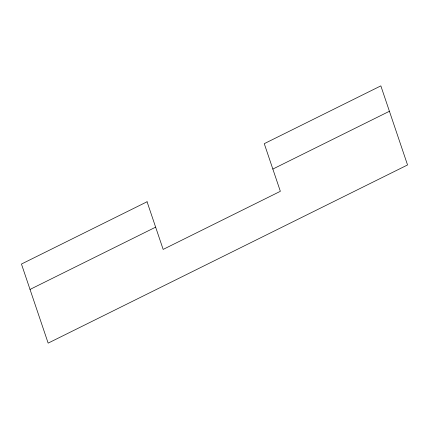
<?xml version="1.0" encoding="UTF-8"?>
<svg xmlns="http://www.w3.org/2000/svg" width="429" height="429" viewBox="0 0 429 429"><rect width="100%" height="100%" fill="white"/><g stroke="black" fill="none" stroke-linecap="round" stroke-linejoin="round"><path stroke-width="0.64" d="M30.025 289.43L155.641 227.156M272.844 169.058L389.419 111.267M147.067 201.764L21.45 264.039L48.155 343.125L407.55 164.961L380.845 85.875L264.264 143.667L280.357 191.307L163.159 249.41L147.067 201.764"/></g></svg>
